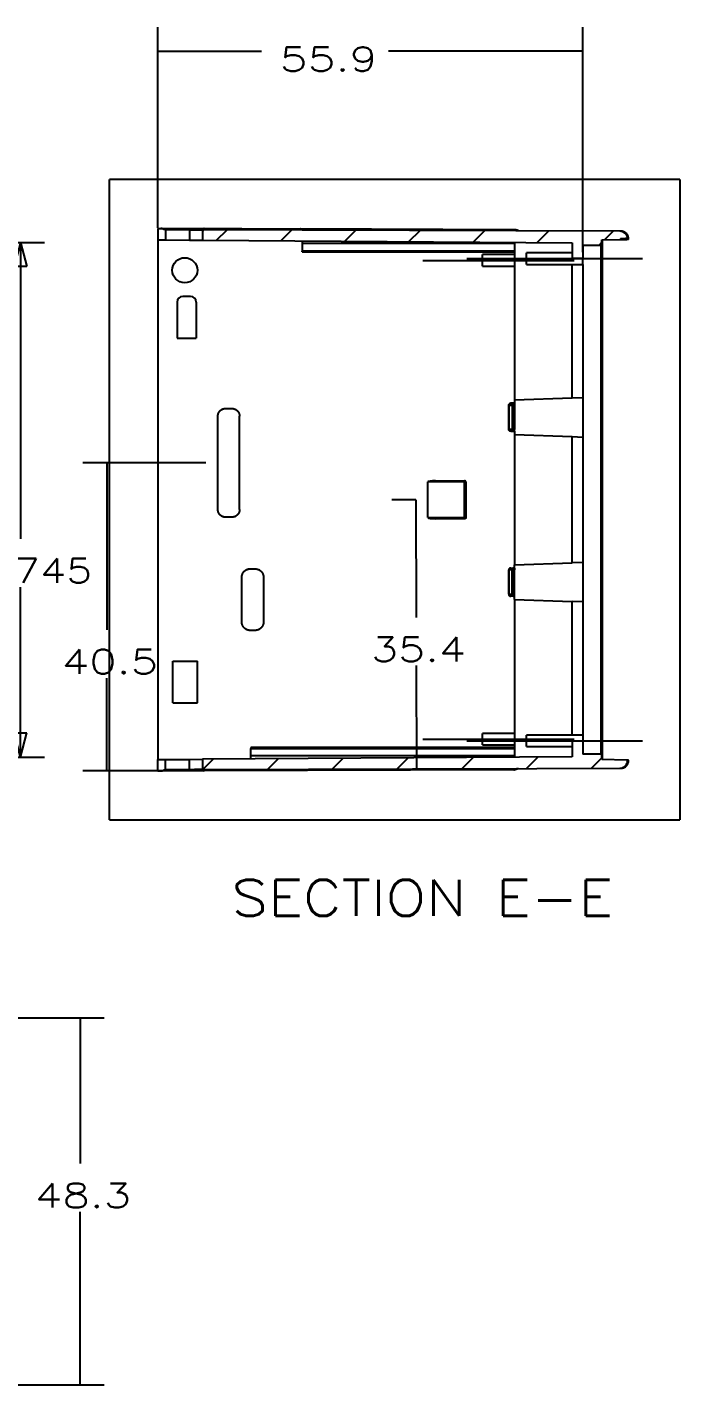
# Model space of a CAD drawing. Header units: inches. Extents: x 0 to 1189, y 0 to 841.
# Drawn here: x 461 to 546.8, y 256.1 to 434.8 of the extents above; entities that cross this region are included whole.
import ezdxf
from ezdxf.lldxf.tags import DXFTag

# ---------------------------------------------------------------- set-up
doc = ezdxf.new("R2010")
doc.units = ezdxf.units.IN
doc.header["$MEASUREMENT"] = 0
doc.layers.add('1', color=7, linetype='Continuous', true_color=0xffffff)
doc.styles.add('blockfont', font='simplex.shx', dxfattribs={"bigfont": 'bigfont'})
tags = doc.linetypes.add('CENTER', pattern=[2, 1.25, -0.25, 0.25, -0.25]).pattern_tags.tags
tags[10:11] = [DXFTag(74, 4), DXFTag(75, 0), DXFTag(340, '0'), DXFTag(46, 0.0), DXFTag(50, 0.0), DXFTag(44, 0.0), DXFTag(45, 0.0)]
tags[8:9] = [DXFTag(74, 4), DXFTag(75, 0), DXFTag(340, '0'), DXFTag(46, 0.0), DXFTag(50, 0.0), DXFTag(44, 0.0), DXFTag(45, 0.0)]
tags[6:7] = [DXFTag(74, 4), DXFTag(75, 0), DXFTag(340, '0'), DXFTag(46, 0.0), DXFTag(50, 0.0), DXFTag(44, 0.0), DXFTag(45, 0.0)]
tags[4:5] = [DXFTag(74, 4), DXFTag(75, 0), DXFTag(340, '0'), DXFTag(46, 0.0), DXFTag(50, 0.0), DXFTag(44, 0.0), DXFTag(45, 0.0)]
doc.dimstyles.get("Standard").update_dxf_attribs({"dimtxt": 0.18, "dimasz": 0.18, "dimexe": 0.18, "dimexo": 0.0625, "dimgap": 0.09, "dimtad": 0, "dimtih": 1, "dimtoh": 1, "dimdec": 4, "dimzin": 0, "dimdsep": 46, "dimtxsty": 'Standard', "dimcen": 0.09, "dimadec": 0, "dimazin": 0, "dimtfac": 1, "dimtdec": 4, "dimtofl": 0, "dimtmove": 0, "dimatfit": 3, "dimfxl": 0, "dimtolj": 1, "dimtzin": 0, "dimarcsym": 0})

# ---------------------------------------------------------------- blocks, each defined once
blk = doc.blocks.new('HATCH7')
at = {"color": 7}
for p, q in [((485.94, 406.76), (487.31, 408.13)), ((494.37, 406.7), (495.77, 408.1)), ((502.8, 406.64), (504.23, 408.07)), ((511.23, 406.58), (512.69, 408.04)), ((519.66, 406.52), (521.15, 408.01)), ((528.09, 406.46), (529.61, 407.98)), ((536.93, 406.82), (538.07, 407.95)), ((536.23, 406.11), (536.61, 406.49)), ((484.17, 337.14), (485.49, 338.46)), ((492.63, 337.11), (494.04, 338.52)), ((501.15, 337.14), (502.59, 338.58)), ((509.67, 337.17), (511.14, 338.64)), ((518.19, 337.2), (519.69, 338.7)), ((526.71, 337.23), (528.24, 338.76)), ((535.22, 337.26), (536.61, 338.64))]:
    blk.add_line(p, q, dxfattribs=at)
blk = doc.blocks.new('_D0')
at = {"layer": '1', "color": 7}
for p, q in [((434.38, 406.48), (463.33, 406.48)), ((460.16, 406.48), (459.31, 403.31)), ((460.16, 406.48), (460.16, 367.46)), ((460.16, 406.48), (461.01, 403.31)), ((461.01, 403.31), (459.31, 403.31)), ((460.16, 338.74), (460.16, 361.11)), ((460.16, 338.74), (459.31, 341.91)), ((459.31, 341.91), (461.01, 341.91)), ((460.16, 338.74), (461.01, 341.91)), ((429.11, 338.74), (463.33, 338.74))]:
    blk.add_line(p, q, dxfattribs=at)
at = {"layer": '1', "color": 7, "insert": (450.73, 361.68), "char_height": 3.175, "attachment_point": 7, "line_spacing_factor": 0.903614, "style": 'blockfont'}
blk.add_mtext('\\W01.260;\\fsimplex.shx;67.745', dxfattribs=at)
blk = doc.blocks.new('_D1')
at = {"layer": '1', "color": 7}
for p, q in [((484.52, 377.46), (468.36, 377.46)), ((471.53, 377.46), (471.53, 355.49)), ((471.53, 336.92), (471.53, 349.14)), ((478.9, 336.92), (468.36, 336.92))]:
    blk.add_line(p, q, dxfattribs=at)
for points in [[(471.53, 377.46), (472.38, 374.28), (470.68, 374.28), (471.53, 377.46)], [(471.53, 336.92), (470.68, 340.09), (472.38, 340.09), (471.53, 336.92)]]:
    blk.add_solid(points, dxfattribs=at)
at = {"layer": '1', "color": 7, "insert": (465.57, 349.7), "char_height": 3.175, "attachment_point": 7, "line_spacing_factor": 0.903614, "style": 'blockfont'}
blk.add_mtext('\\W01.332;\\fsimplex.shx;40.5', dxfattribs=at)
blk = doc.blocks.new('_U6')
at = {"color": 7}
for p, q in [((478.21, 408.4), (478.21, 434.8)), ((534.11, 405.17), (534.11, 434.8)), ((478.21, 431.62), (491.85, 431.62)), ((534.11, 431.62), (508.55, 431.62))]:
    blk.add_line(p, q, dxfattribs=at)
for points in [[(478.21, 431.62), (481.38, 432.48), (481.38, 430.77), (478.21, 431.62)], [(534.11, 431.62), (530.93, 430.77), (530.93, 432.48), (534.11, 431.62)]]:
    blk.add_solid(points, dxfattribs=at)
at = {"layer": '1', "color": 7, "insert": (494.23, 429.01), "char_height": 3.175, "attachment_point": 7, "line_spacing_factor": 0.903614, "style": 'blockfont'}
blk.add_mtext('\\W01.352;\\fsimplex.shx;55.9', dxfattribs=at)
blk = doc.blocks.new('_U7')
at = {"color": 7}
for p, q in [((512.12, 372.6), (508.97, 372.59)), ((512.14, 372.6), (512.2, 357.12)), ((512.27, 337.18), (512.22, 350.77))]:
    blk.add_line(p, q, dxfattribs=at)
for points in [[(512.14, 372.6), (513.01, 369.43), (511.31, 369.43), (512.14, 372.6)], [(512.27, 337.18), (511.41, 340.35), (513.11, 340.36), (512.27, 337.18)]]:
    blk.add_solid(points, dxfattribs=at)
at = {"layer": '1', "color": 7, "insert": (506.24, 351.33), "char_height": 3.175, "attachment_point": 7, "line_spacing_factor": 0.903614, "style": 'blockfont'}
blk.add_mtext('\\W01.312;\\fsimplex.shx;35.4', dxfattribs=at)
blk = doc.blocks.new('_U8')
at = {"color": 7}
for p, q in [((434.79, 304.42), (471.17, 304.42)), ((467.99, 304.42), (467.99, 285.25)), ((467.99, 256.12), (467.99, 278.9)), ((424.32, 256.12), (471.17, 256.12))]:
    blk.add_line(p, q, dxfattribs=at)
for points in [[(467.99, 304.42), (468.84, 301.25), (467.14, 301.25), (467.99, 304.42)], [(467.99, 256.12), (467.14, 259.3), (468.84, 259.3), (467.99, 256.12)]]:
    blk.add_solid(points, dxfattribs=at)
at = {"layer": '1', "color": 7, "insert": (462.03, 279.46), "char_height": 3.175, "attachment_point": 7, "line_spacing_factor": 0.903614, "style": 'blockfont'}
blk.add_mtext('\\W01.332;\\fsimplex.shx;48.3', dxfattribs=at)

msp = doc.modelspace()

# ---------------------------------------------------------------- linework, layer by layer
at = {"layer": '1', "color": 251}
for p, q in [((471.8593, 330.4866), (471.8593, 414.7328)), ((546.8478, 414.7328), (471.8593, 414.7328)), ((546.8478, 414.7328), (546.8478, 330.4866)), ((471.8593, 330.4866), (546.8478, 330.4866))]:
    msp.add_line(p, q, dxfattribs=at)
at = {"layer": '1', "color": 21}
for p, q in [((478.2093, 408.3097), (478.2093, 406.8097)), ((478.2093, 408.3097), (478.6093, 408.3083)), ((478.6093, 408.3083), (482.36, 408.2952)), ((482.3593, 408.0952), (479.2093, 408.1062)), ((479.2093, 408.1062), (479.2093, 406.8027)), ((482.3593, 408.0952), (482.36, 408.2952)), ((482.3593, 408.0952), (482.3593, 406.7807)), ((482.36, 408.2952), (484.31, 408.2884)), ((484.1093, 408.067), (484.1093, 408.0884)), ((484.1093, 407.9384), (484.1093, 406.7685)), ((489.2145, 408.2713), (484.31, 408.2884)), ((538.9712, 407.9476), (484.31, 408.1384)), ((484.3402, 408.1812), (489.2459, 408.1641)), ((490.9849, 408.2651), (495.3849, 408.2498)), ((525.0145, 408.1463), (496.9727, 408.2442)), ((497.2031, 408.1363), (525.3703, 408.038)), ((478.2093, 406.8097), (479.2093, 406.8027)), ((478.2093, 406.8097), (478.2093, 338.4097)), ((479.2093, 406.8027), (482.3593, 406.7807)), ((482.3593, 406.7807), (484.1093, 406.7685)), ((484.1093, 406.7685), (532.7093, 406.4292)), ((497.2093, 406.6771), (497.2093, 406.3207)), ((525.1093, 406.3207), (497.2093, 406.3207)), ((497.2093, 406.3207), (497.2093, 405.33)), ((525.1093, 406.4823), (525.1093, 385.7443)), ((532.7093, 406.4292), (532.7093, 404.3847)), ((534.1093, 406.1097), (534.1093, 404.3847)), ((534.1093, 406.1097), (536.6093, 406.1097)), ((536.4535, 406.1097), (536.4535, 339.1097)), ((536.6093, 406.8097), (539.8698, 406.8666)), ((536.6093, 406.1097), (536.6093, 406.8097)), ((536.6991, 338.4084), (536.6991, 406.811)), ((525.1093, 405.33), (497.2093, 405.33)), ((497.2093, 405.2097), (497.2093, 405.33)), ((497.2093, 405.2097), (525.1093, 405.2097)), ((520.9093, 403.3597), (520.9093, 404.8597)), ((525.1093, 404.8597), (520.9093, 404.8597)), ((526.7093, 403.5847), (526.7093, 405.0847)), ((532.7093, 405.0847), (526.7093, 405.0847)), ((532.7093, 404.3847), (534.1093, 404.3847)), ((534.1093, 403.5847), (534.1093, 404.3847)), ((520.9093, 403.3597), (525.1093, 403.3597)), ((526.7093, 403.5847), (534.1093, 403.5847)), ((532.7093, 386.0097), (532.7093, 403.5845)), ((534.1093, 403.5845), (534.1093, 386.0586)), ((480.7593, 398.6097), (480.7593, 393.8597)), ((482.5093, 399.3597), (481.5093, 399.3597)), ((483.2593, 398.6097), (483.2593, 393.8597)), ((480.7593, 393.8597), (483.2593, 393.8597)), ((525.1093, 385.7443), (532.7093, 386.0097)), ((532.7093, 386.0097), (534.1093, 386.0586)), ((534.1093, 386.0586), (534.1093, 380.8608)), ((487.1093, 384.6097), (487.9593, 384.6097)), ((524.3593, 385.0597), (524.3857, 385.0597)), ((524.3593, 385.0597), (524.3593, 381.8597)), ((524.3857, 385.0597), (524.7902, 385.0597)), ((524.3857, 381.8597), (524.3857, 385.0597)), ((525.0138, 385.3097), (524.6093, 385.3097)), ((524.7902, 385.0597), (525.0138, 385.0597)), ((524.7902, 385.0597), (524.7902, 381.8597)), ((525.1093, 385.3097), (525.0138, 385.3097)), ((525.0138, 385.3097), (525.0138, 385.0597)), ((525.0138, 385.0597), (525.1093, 385.0597)), ((525.0138, 381.8597), (525.0138, 385.0597)), ((525.1093, 385.7443), (525.1093, 385.3097)), ((525.1093, 385.3097), (525.1093, 385.0597)), ((525.1093, 385.0597), (525.1093, 381.8597)), ((486.1093, 371.3097), (486.1093, 383.6097)), ((488.9593, 371.3097), (488.9593, 383.6097)), ((524.3857, 381.8597), (524.3593, 381.8597)), ((524.7902, 381.8597), (524.3857, 381.8597)), ((524.6093, 381.6097), (525.0138, 381.6097)), ((524.7902, 381.8597), (525.0138, 381.8597)), ((525.0138, 381.6097), (525.0138, 381.8597)), ((525.1093, 381.8597), (525.0138, 381.8597)), ((525.0138, 381.6097), (525.1093, 381.6097)), ((525.1093, 381.6097), (525.1093, 381.8597)), ((525.1093, 381.6097), (525.1093, 381.1751)), ((525.1093, 381.1751), (532.7093, 380.9097)), ((525.1093, 381.1751), (525.1093, 364.0443)), ((532.7093, 364.3097), (532.7093, 380.9097)), ((532.7093, 380.9097), (534.1093, 380.8608)), ((534.1093, 380.8608), (534.1093, 364.3586)), ((513.7093, 374.9597), (513.7093, 374.9626)), ((518.5358, 374.9597), (513.7093, 374.9597)), ((513.7093, 370.2597), (513.7093, 374.9597)), ((514.7216, 375.1097), (518.5593, 375.1097)), ((518.7093, 374.9597), (518.5358, 374.9597)), ((518.5358, 370.2597), (518.5358, 374.9597)), ((518.7093, 374.9597), (518.7093, 370.2597)), ((487.9593, 370.3097), (487.1093, 370.3097)), ((513.7093, 370.2568), (513.7093, 370.2597)), ((513.7093, 370.2597), (518.5358, 370.2597)), ((518.5593, 370.1097), (514.7216, 370.1097)), ((518.7093, 370.2597), (518.5358, 370.2597)), ((490.3593, 363.5097), (491.0093, 363.5097)), ((524.3857, 363.3597), (524.3593, 363.3597)), ((524.3593, 360.1597), (524.3593, 363.3597)), ((524.7902, 363.3597), (524.3857, 363.3597)), ((524.3857, 363.3597), (524.3857, 360.1597)), ((524.6093, 363.6097), (525.0138, 363.6097)), ((524.7902, 360.1597), (524.7902, 363.3597)), ((524.7902, 363.3597), (525.0138, 363.3597)), ((525.0138, 363.6097), (525.0138, 363.3597)), ((525.0138, 363.6097), (525.1093, 363.6097)), ((525.1093, 363.3597), (525.0138, 363.3597)), ((525.0138, 363.3597), (525.0138, 360.1597)), ((525.1093, 364.0443), (532.7093, 364.3097)), ((525.1093, 363.6097), (525.1093, 364.0443)), ((525.1093, 363.6097), (525.1093, 363.3597)), ((525.1093, 360.1597), (525.1093, 363.3597)), ((534.1093, 364.3586), (532.7093, 364.3097)), ((534.1093, 364.3586), (534.1093, 359.1608)), ((489.2593, 356.5097), (489.2593, 362.4097)), ((492.1093, 362.4097), (492.1093, 356.5097)), ((524.3593, 360.1597), (524.3857, 360.1597)), ((524.3857, 360.1597), (524.7902, 360.1597)), ((525.0138, 359.9097), (524.6093, 359.9097)), ((524.7902, 360.1597), (525.0138, 360.1597)), ((525.0138, 360.1597), (525.1093, 360.1597)), ((525.0138, 359.9097), (525.0138, 360.1597)), ((525.1093, 359.9097), (525.0138, 359.9097)), ((525.1093, 359.9097), (525.1093, 360.1597)), ((525.1093, 359.4751), (525.1093, 359.9097)), ((525.1093, 359.4751), (532.7093, 359.2097)), ((525.1093, 359.4751), (525.1093, 338.7372)), ((534.1093, 359.1608), (532.7093, 359.2097)), ((532.7093, 341.635), (532.7093, 359.2097)), ((534.1093, 359.1608), (534.1093, 341.635)), ((491.0093, 355.4097), (490.3593, 355.4097)), ((480.2093, 351.3597), (483.4093, 351.3597)), ((480.2093, 345.8597), (480.2093, 351.3597)), ((483.4093, 345.8597), (483.4093, 351.3597)), ((480.2093, 345.8597), (483.4093, 345.8597)), ((520.9093, 340.3597), (520.9093, 341.8597)), ((525.1093, 341.8597), (520.9093, 341.8597)), ((526.7093, 340.1347), (526.7093, 341.6347)), ((534.1093, 341.6347), (526.7093, 341.6347)), ((534.1093, 341.6347), (534.1093, 340.8347)), ((525.1093, 340.0097), (490.4593, 340.0097)), ((490.4593, 340.0097), (490.4593, 339.8894)), ((490.4593, 339.8894), (525.1093, 339.8894)), ((490.4593, 338.8987), (490.4593, 339.8894)), ((520.9093, 340.3597), (525.1093, 340.3597)), ((526.7093, 340.1347), (532.7093, 340.1347)), ((534.1093, 340.8347), (532.7093, 340.8347)), ((532.7093, 340.8347), (532.7093, 338.7902)), ((534.1093, 340.8347), (534.1093, 339.1097)), ((478.2093, 338.4097), (479.2093, 338.4167)), ((478.2093, 336.9097), (478.2093, 338.4097)), ((479.2093, 338.4167), (482.3593, 338.4387)), ((479.2093, 337.1132), (479.2093, 338.4167)), ((482.3593, 338.4387), (484.1093, 338.4509)), ((482.3593, 337.1242), (482.3593, 338.4387)), ((532.7093, 338.7902), (484.1093, 338.4509)), ((484.1093, 338.4509), (484.1093, 337.281)), ((525.1093, 338.8987), (490.4593, 338.8987)), ((490.4593, 338.4953), (490.4593, 338.8987)), ((536.6093, 339.1097), (534.1093, 339.1097)), ((536.6093, 338.4097), (536.6093, 339.1097)), ((539.8702, 338.3528), (536.6093, 338.4097)), ((478.2093, 336.9097), (478.6093, 336.9111)), ((482.36, 336.9242), (478.6093, 336.9111)), ((479.2093, 337.1132), (482.3593, 337.1242)), ((482.3593, 337.1242), (482.36, 336.9242)), ((484.31, 336.931), (482.36, 336.9242)), ((484.1093, 337.131), (484.1093, 337.1524)), ((484.31, 337.081), (538.9712, 337.2718)), ((525.0145, 337.0731), (484.31, 336.931)), ((525.3703, 337.1815), (484.3402, 337.0383)), ((538.9712, 337.2718), (539.1118, 337.2723))]:
    msp.add_line(p, q, dxfattribs=at)
at = {"layer": '1', "color": 172}
for p, q in [((539.8698, 406.8666), (539.8697, 406.8666)), ((539.9676, 406.9687), (539.9688, 406.9688)), ((539.8703, 338.3528), (539.8702, 338.3528)), ((539.9688, 338.2507), (539.9747, 338.2506))]:
    msp.add_line(p, q, dxfattribs=at)
at = {"layer": '1', "color": 7, "linetype": 'CENTER', "ltscale": 6.633333}
for p, q in [((513.0593, 404.1097), (532.9593, 404.1097)), ((513.0593, 341.1097), (532.9593, 341.1097))]:
    msp.add_line(p, q, dxfattribs=at)
at = {"layer": '1', "color": 7, "linetype": 'CENTER', "ltscale": 7.7}
for p, q in [((518.8593, 404.3347), (541.9593, 404.3347)), ((518.8593, 340.8847), (541.9593, 340.8847))]:
    msp.add_line(p, q, dxfattribs=at)
at = {"layer": '1', "color": 21}
msp.add_circle((481.7593, 402.8097), 1.65, dxfattribs=at)
at = {"layer": '1', "color": 21, "extrusion": (0, 0, -1)}
for centre, radius, start, end in [((-484.3093, 408.0884), 0.2, 0, 90.2), ((-489.2138, 408.0713), 0.2, 90.2, 165.721567), ((-524.6093, 385.0597), 0.25, 0, 90), ((-524.6093, 381.8597), 0.25, -90, 0), ((-518.5593, 370.2597), 0.15, 180, 270), ((-484.3093, 337.131), 0.2, 269.8, 360)]:
    msp.add_arc(centre, radius, start, end, dxfattribs=at)
at = {"layer": '1', "color": 21}
for centre, radius, start, end in [((484.3093, 407.9384), 0.2, 89.8, 180), ((481.5093, 398.6097), 0.75, 90, 180), ((482.5093, 398.6097), 0.75, 0, 90), ((518.5593, 374.9597), 0.15, 0, 90), ((524.6093, 363.3597), 0.25, 90, 180), ((524.6093, 360.1597), 0.25, 180, 270), ((484.3093, 337.281), 0.2, 180, 270.2)]:
    msp.add_arc(centre, radius, start, end, dxfattribs=at)
for centre, major_axis, ratio, start_param, end_param in [((484.3093, 408.067), (-0.2, 0), 0.57785558, 4.55698362, 6.09921173), ((489.2149, 408.0499), (-0.1997, -0.0105), 0.57181977, 3.7161805, 4.52688018), ((490.9842, 408.0668), (0.0007, 0.2), 0.00018294, 4.95927455, 6.15499705), ((495.3842, 408.0514), (0.0007, 0.2), 0.00018294, 4.95927455, 6.15499705), ((496.972, 408.0442), (0.0007, 0.2), 0.89750887, 0, 1.31541531), ((496.9892, 408.0227), (0.1941, 0.0481), 0.53965867, 1.27903009, 2.03836015), ((525.3857, 408.095), (-0.0003, -0.1), 0.18617745, 5.32063456, 6.28318531), ((525.39, 408.095), (0.0008, 0.1), 0.18347303, 2.17975471, 3.14223364), ((525.4144, 407.9341), (-0.045, -0.1431), 0.05222231, 2.30520426, 3.14159265), ((525.4739, 408.091), (0.0087, 0.0996), 0.23876767, 2.27319956, 2.90132362), ((524.6093, 385.0597), (0, 0.25), 0.89442719, 0, 1.57079633), ((525.0138, 385.0597), (0, 0.25), 0.89442719, 0, 1.57079633), ((524.6093, 381.8597), (0, 0.25), 0.89442719, 1.57079633, 3.14159265), ((525.0138, 381.8597), (0, 0.25), 0.89442719, 1.57079633, 3.14159265), ((514.7216, 374.9597), (1.0125, 0), 0.14815091, 1.57079633, 3.12219968), ((518.5593, 374.9597), (0, -0.15), 0.15676988, 3.14159265, 4.71238898), ((514.7216, 370.2597), (1.0125, 0), 0.14815091, 3.16098562, 4.71238898), ((518.5593, 370.2597), (0, -0.15), 0.15676988, 4.71238898, 6.28318531), ((524.6093, 363.3597), (0, -0.25), 0.89442719, 3.14159265, 4.71238898), ((525.0138, 363.3597), (0, -0.25), 0.89442719, 3.14159265, 4.71238898), ((524.6093, 360.1597), (0, -0.25), 0.89442719, 4.71238898, 6.28318531), ((525.0138, 360.1597), (0, -0.25), 0.89442719, 4.71238898, 6.28318531), ((484.3093, 337.1524), (0.2, 0), 0.57785558, 3.14159265, 4.86779434), ((525.3857, 337.1244), (0.0003, -0.1), 0.18617745, 3.14159265, 4.1041434), ((525.39, 337.1244), (0.0008, -0.1), 0.18347303, 3.14095167, 4.1034306), ((525.4739, 337.1284), (0.0087, -0.0996), 0.23876767, 3.38186168, 4.00998575), ((525.4144, 337.2853), (-0.045, 0.1431), 0.05222231, 3.14159265, 3.97798105)]:
    msp.add_ellipse(centre, major_axis=major_axis, ratio=ratio, start_param=start_param, end_param=end_param, dxfattribs=at)
for points, degree, knots in [([(479.2127, 408.1047), (479.2085, 408.1066), (479.2043, 408.1085), (479.2001, 408.1104), (479.0835, 408.1629), (478.9614, 408.2184), (478.8447, 408.2585), (478.7901, 408.2772), (478.7359, 408.2929), (478.684, 408.3015), (478.6585, 408.3057), (478.6335, 408.3082), (478.6093, 408.3083)], 3, [0, 0, 0, 0, 0.00938928, 0.00938928, 0.00938928, 0.59550561, 0.59550561, 0.59550561, 0.86662099, 0.86662099, 0.86662099, 1, 1, 1, 1]), ([(484.0869, 408.0891), (484.0652, 408.0895), (484.028, 408.0898), (483.8884, 408.0907), (483.7587, 408.0913), (483.4347, 408.0924), (483.2406, 408.093), (482.8174, 408.0941), (482.5884, 408.0947), (482.3593, 408.0952)], 3, [0, 0, 0, 0, 0.16497077, 0.16497077, 0.44331385, 0.44331385, 0.72165692, 0.72165692, 1, 1, 1, 1]), ([(484.31, 408.2884), (484.317, 408.2814), (484.3292, 408.2691), (484.3369, 408.2075), (484.3402, 408.1812)], 3, [0, 0, 0, 0, 0.5731568, 1, 1, 1, 1]), ([(489.2122, 408.2713), (489.2168, 408.2713), (489.2494, 408.2712), (489.2838, 408.2711), (489.3502, 408.2708), (489.4166, 408.2706), (489.513, 408.2703), (489.6097, 408.2699), (489.7318, 408.2695), (489.8543, 408.2691), (490.0005, 408.2686), (490.1437, 408.2681), (490.3061, 408.2675), (490.4678, 408.2669), (490.6384, 408.2663), (490.8101, 408.2657), (490.9849, 408.2651)], 2, [0, 0, 0, 0.125, 0.125, 0.25, 0.25, 0.375, 0.375, 0.5, 0.5, 0.625, 0.625, 0.75, 0.75, 0.875, 0.875, 1, 1, 1]), ([(489.2459, 408.1641), (489.2419, 408.1922), (489.2334, 408.2535), (489.2211, 408.2651), (489.2145, 408.2713)], 3, [0, 0, 0, 0, 0.45899099, 1, 1, 1, 1]), ([(495.3849, 408.2498), (495.5068, 408.2493), (495.6298, 408.2489), (495.7511, 408.2485), (495.8707, 408.2481), (496.1076, 408.2472), (496.3194, 408.2465), (496.5316, 408.2458), (496.6968, 408.2452), (496.8624, 408.2446), (496.9727, 408.2442)], 2, [0, 0, 0, 0.125, 0.125, 0.25, 0.25, 0.5, 0.5, 0.75, 0.75, 1, 1, 1]), ([(496.9727, 408.2442), (496.9831, 408.2381), (497.0025, 408.2266), (497.0145, 408.1653), (497.0201, 408.1369)], 3, [0, 0, 0, 0, 0.53699688, 1, 1, 1, 1]), ([(525.0145, 408.1463), (525.0269, 408.1461), (525.0516, 408.1456), (525.0886, 408.142), (525.1255, 408.1364), (525.1623, 408.1286), (525.1952, 408.1199), (525.2374, 408.1062), (525.2832, 408.0878), (525.3334, 408.0628), (525.3616, 408.0458), (525.3746, 408.038)], 3, [0, 0, 0, 0, 0.09997701, 0.20014021, 0.30044315, 0.40084443, 0.50132192, 0.57009646, 0.75105113, 0.88593879, 1, 1, 1, 1]), ([(525.4594, 408.0772), (525.445, 408.0816), (525.4161, 408.0904), (525.3723, 408.102), (525.3282, 408.1123), (525.2839, 408.1212), (525.2171, 408.1326), (525.1273, 408.1435), (525.0522, 408.1454), (525.0145, 408.1463)], 3, [0, 0, 0, 0, 0.10024432, 0.20029845, 0.30023936, 0.4001337, 0.50003603, 0.74981272, 1, 1, 1, 1]), ([(525.6678, 407.994), (525.6605, 407.9976), (525.6232, 408.0154), (525.5678, 408.0392), (525.5051, 408.0624), (525.4733, 408.0727), (525.4594, 408.0772)], 3, [0, 0, 0, 0, 0.1075329, 0.55347665, 0.80430646, 1, 1, 1, 1]), ([(539.9688, 406.9688), (539.9666, 407.0735), (539.9474, 407.1792), (539.9127, 407.2781), (539.8757, 407.3836), (539.82, 407.4841), (539.7502, 407.5714), (539.6804, 407.6587), (539.5945, 407.7352), (539.4997, 407.7946), (539.4047, 407.8541), (539.2982, 407.898), (539.1889, 407.9228), (539.1177, 407.9389), (539.0442, 407.9473), (538.9712, 407.9476)], 3, [0, 0, 0, 0, 0.20431846, 0.20431846, 0.20431846, 0.42218904, 0.42218904, 0.42218904, 0.640257, 0.640257, 0.640257, 0.85875369, 0.85875369, 0.85875369, 1, 1, 1, 1]), ([(540.1093, 406.9471), (540.1114, 407.0014), (540.1026, 407.0895), (540.0757, 407.2072), (540.0551, 407.2724), (540.0371, 407.3207), (540.0167, 407.3681), (539.9832, 407.4358), (539.9049, 407.563), (539.7679, 407.7087), (539.5555, 407.8458), (539.3074, 407.9221), (539.1279, 407.9404), (539.047, 407.9395)], 3, [0, 0, 0, 0, 0.0474675, 0.0683219, 0.07824768, 0.08841566, 0.09955262, 0.11246156, 0.1464168, 0.25657469, 0.48127324, 0.76752363, 1, 1, 1, 1]), ([(539.2163, 407.9414), (539.2117, 407.9418), (539.1772, 407.9452), (539.1424, 407.9462), (539.1118, 407.9471)], 3, [0, 0, 0, 0, 0.12206341, 1, 1, 1, 1]), ([(539.1118, 407.9471), (539.1285, 407.9468), (539.1616, 407.9462), (539.2105, 407.9423), (539.258, 407.9362), (539.3039, 407.9282), (539.348, 407.9183), (539.3902, 407.9069), (539.4302, 407.8942), (539.468, 407.8805), (539.5036, 407.866), (539.5369, 407.851), (539.5678, 407.8356), (539.5965, 407.8202), (539.6304, 407.8006), (539.6538, 407.7857), (539.6682, 407.776)], 3, [0, 0, 0, 0, 0.08301083, 0.16435156, 0.24381309, 0.32120213, 0.3963436, 0.46908279, 0.53928712, 0.60684769, 0.67168074, 0.73372887, 0.79296242, 0.84938094, 0.90301499, 1, 1, 1, 1]), ([(539.7971, 407.673), (539.7937, 407.6761), (539.7863, 407.6831), (539.7648, 407.7026), (539.7135, 407.745), (539.6296, 407.8039), (539.5313, 407.8555), (539.4415, 407.891), (539.3687, 407.9138), (539.2886, 407.9319), (539.2021, 407.9444), (539.1424, 407.9462), (539.1118, 407.9471)], 3, [0, 0, 0, 0, 0.00692944, 0.08701998, 0.17281258, 0.32639853, 0.50376884, 0.58968264, 0.68288464, 0.78285495, 0.88886393, 1, 1, 1, 1]), ([(540.0112, 406.8691), (540.0066, 406.869), (539.7469, 406.8645), (539.4843, 406.8599), (538.9607, 406.8508)], 2, [0, 0, 0, 0.49976297, 0.49976297, 1, 1, 1]), ([(538.9607, 406.8508), (539.4842, 406.8599), (539.7469, 406.8645), (539.818, 406.8657), (539.8698, 406.8666)], 2, [0, 0, 0, 0.78667384, 0.78667384, 1, 1, 1]), ([(539.0559, 406.9508), (539.0777, 406.9508), (539.121, 406.9508), (539.1736, 406.9532), (539.2345, 406.9542), (539.313, 406.9558), (539.4141, 406.9578), (539.551, 406.9605), (539.7019, 406.9635), (539.8502, 406.9664), (539.9658, 406.9687), (540.0484, 406.9703), (540.098, 406.9713), (540.109, 406.9715)], 3, [0, 0, 0, 0, 0.03147408, 0.06250835, 0.07903814, 0.12500853, 0.18745313, 0.2499875, 0.37488605, 0.49987639, 0.62503509, 0.7500272, 1, 1, 1, 1]), ([(539.9688, 406.9688), (539.9593, 406.9686), (539.9314, 406.968), (539.8792, 406.967), (539.8087, 406.9656), (539.729, 406.9641), (539.64, 406.9623), (539.5418, 406.9604), (539.4344, 406.9582), (539.3177, 406.9559), (539.1926, 406.9535), (539.1014, 406.9517), (539.0559, 406.9508)], 3, [0, 0, 0, 0, 0.05825731, 0.16310439, 0.26789909, 0.37264152, 0.47733172, 0.58196974, 0.68655558, 0.79108925, 0.89557073, 1, 1, 1, 1]), ([(539.8697, 406.8666), (539.8804, 406.8669), (539.8911, 406.869), (539.9011, 406.8727), (539.9112, 406.8765), (539.9208, 406.8821), (539.9292, 406.8889), (539.9379, 406.896), (539.9455, 406.9046), (539.9514, 406.9141), (539.9576, 406.9239), (539.9622, 406.9349), (539.9648, 406.9462), (539.9666, 406.9536), (539.9675, 406.9612), (539.9676, 406.9687)], 3, [0, 0, 0, 0, 0.20562162, 0.20562162, 0.20562162, 0.41459409, 0.41459409, 0.41459409, 0.63075594, 0.63075594, 0.63075594, 0.85517857, 0.85517857, 0.85517857, 1, 1, 1, 1]), ([(540.0079, 406.869), (540.0204, 406.8693), (540.0444, 406.8744), (540.0789, 406.8978), (540.1012, 406.9337), (540.1062, 406.9585), (540.1064, 406.9715)], 3, [0, 0, 0, 0, 0.24240759, 0.496369, 0.75261291, 1, 1, 1, 1]), ([(486.1093, 383.6097), (486.1094, 383.7076), (486.129, 383.8046), (486.1484, 383.9003), (486.1863, 383.992), (486.2239, 384.0828), (486.2783, 384.1651), (486.3329, 384.2474), (486.4022, 384.3168), (486.4708, 384.3855), (486.554, 384.4407), (486.6353, 384.4947), (486.727, 384.5327), (486.8177, 384.5703), (486.9144, 384.59), (487.0109, 384.6096), (487.1093, 384.6097)], 2, [0, 0, 0, 0.125, 0.125, 0.25, 0.25, 0.375, 0.375, 0.5, 0.5, 0.625, 0.625, 0.75, 0.75, 0.875, 0.875, 1, 1, 1]), ([(487.9593, 384.6097), (488.0571, 384.6096), (488.1542, 384.59), (488.2499, 384.5706), (488.3416, 384.5327), (488.4324, 384.4951), (488.5146, 384.4407), (488.597, 384.3862), (488.6664, 384.3168), (488.7351, 384.2482), (488.7903, 384.1651), (488.8442, 384.0837), (488.8823, 383.992), (488.9199, 383.9013), (488.9396, 383.8046), (488.9592, 383.7081), (488.9593, 383.6097)], 2, [0, 0, 0, 0.125, 0.125, 0.25, 0.25, 0.375, 0.375, 0.5, 0.5, 0.625, 0.625, 0.75, 0.75, 0.875, 0.875, 1, 1, 1]), ([(487.1093, 370.3097), (487.0115, 370.3098), (486.9144, 370.3295), (486.8187, 370.3488), (486.727, 370.3867), (486.6362, 370.4243), (486.554, 370.4788), (486.4716, 370.5333), (486.4022, 370.6026), (486.3335, 370.6712), (486.2783, 370.7544), (486.2244, 370.8357), (486.1863, 370.9274), (486.1487, 371.0182), (486.129, 371.1148), (486.1094, 371.2114), (486.1093, 371.3097)], 2, [0, 0, 0, 0.125, 0.125, 0.25, 0.25, 0.375, 0.375, 0.5, 0.5, 0.625, 0.625, 0.75, 0.75, 0.875, 0.875, 1, 1, 1]), ([(488.9593, 371.3097), (488.9592, 371.2119), (488.9396, 371.1148), (488.9202, 371.0192), (488.8823, 370.9274), (488.8447, 370.8366), (488.7903, 370.7544), (488.7357, 370.672), (488.6664, 370.6026), (488.5978, 370.5339), (488.5146, 370.4788), (488.4333, 370.4248), (488.3416, 370.3867), (488.2508, 370.3491), (488.1542, 370.3295), (488.0576, 370.3098), (487.9593, 370.3097)], 2, [0, 0, 0, 0.125, 0.125, 0.25, 0.25, 0.375, 0.375, 0.5, 0.5, 0.625, 0.625, 0.75, 0.75, 0.875, 0.875, 1, 1, 1]), ([(489.2593, 362.4097), (489.2594, 362.5173), (489.281, 362.6241), (489.3023, 362.7294), (489.344, 362.8303), (489.3854, 362.9302), (489.4452, 363.0206), (489.5053, 363.1112), (489.5815, 363.1875), (489.657, 363.2631), (489.7484, 363.3238), (489.8379, 363.3832), (489.9388, 363.425), (490.0386, 363.4664), (490.1449, 363.488), (490.2512, 363.5096), (490.3593, 363.5097)], 2, [0, 0, 0, 0.125, 0.125, 0.25, 0.25, 0.375, 0.375, 0.5, 0.5, 0.625, 0.625, 0.75, 0.75, 0.875, 0.875, 1, 1, 1]), ([(491.0093, 363.5097), (491.1169, 363.5096), (491.2237, 363.488), (491.329, 363.4667), (491.4298, 363.425), (491.5298, 363.3837), (491.6202, 363.3238), (491.7108, 363.2638), (491.7871, 363.1875), (491.8627, 363.112), (491.9234, 363.0206), (491.9827, 362.9311), (492.0246, 362.8303), (492.066, 362.7304), (492.0876, 362.6241), (492.1092, 362.5178), (492.1093, 362.4097)], 2, [0, 0, 0, 0.125, 0.125, 0.25, 0.25, 0.375, 0.375, 0.5, 0.5, 0.625, 0.625, 0.75, 0.75, 0.875, 0.875, 1, 1, 1]), ([(490.3593, 355.4097), (490.2517, 355.4098), (490.1449, 355.4314), (490.0396, 355.4527), (489.9388, 355.4945), (489.8388, 355.5358), (489.7484, 355.5957), (489.6578, 355.6557), (489.5815, 355.7319), (489.5059, 355.8074), (489.4452, 355.8988), (489.3858, 355.9883), (489.344, 356.0892), (489.3026, 356.1891), (489.281, 356.2953), (489.2594, 356.4016), (489.2593, 356.5097)], 2, [0, 0, 0, 0.125, 0.125, 0.25, 0.25, 0.375, 0.375, 0.5, 0.5, 0.625, 0.625, 0.75, 0.75, 0.875, 0.875, 1, 1, 1]), ([(492.1093, 356.5097), (492.1092, 356.4021), (492.0876, 356.2953), (492.0663, 356.1901), (492.0246, 356.0892), (491.9832, 355.9893), (491.9234, 355.8988), (491.8633, 355.8082), (491.7871, 355.7319), (491.7116, 355.6563), (491.6202, 355.5957), (491.5307, 355.5363), (491.4298, 355.4945), (491.3299, 355.453), (491.2237, 355.4314), (491.1174, 355.4098), (491.0093, 355.4097)], 2, [0, 0, 0, 0.125, 0.125, 0.25, 0.25, 0.375, 0.375, 0.5, 0.5, 0.625, 0.625, 0.75, 0.75, 0.875, 0.875, 1, 1, 1]), ([(538.9712, 337.2718), (539.0833, 337.2723), (539.1968, 337.2921), (539.3025, 337.3295), (539.4083, 337.3671), (539.5092, 337.4234), (539.5967, 337.4939), (539.684, 337.5644), (539.7604, 337.6509), (539.8195, 337.7463), (539.8784, 337.8415), (539.9218, 337.9483), (539.9458, 338.0577), (539.9597, 338.1209), (539.9674, 338.1859), (539.9688, 338.2507)], 3, [0, 0, 0, 0, 0.21855218, 0.21855218, 0.21855218, 0.43757333, 0.43757333, 0.43757333, 0.65638277, 0.65638277, 0.65638277, 0.87475515, 0.87475515, 0.87475515, 1, 1, 1, 1]), ([(539.793, 337.5448), (539.7965, 337.5483), (539.8195, 337.5714), (539.8522, 337.6055), (539.901, 337.6675), (539.9326, 337.7121), (539.9626, 337.7593), (540.0004, 337.8261), (540.0594, 337.9547), (540.0927, 338.0841), (540.1084, 338.1864), (540.1099, 338.2301)], 3, [0, 0, 0, 0, 0.02649078, 0.17469473, 0.22677532, 0.2692695, 0.30783742, 0.34824995, 0.44748703, 0.73289742, 1, 1, 1, 1]), ([(539.8703, 338.3528), (540.0027, 338.3505), (540.0073, 338.3504), (540.0142, 338.3503), (540.0027, 338.3505)], 2, [0, 0, 0, 0.99830423, 0.99830423, 1, 1, 1]), ([(539.9747, 338.2506), (539.9746, 338.2623), (539.9724, 338.2742), (539.9684, 338.2852), (539.9644, 338.2962), (539.9584, 338.3067), (539.951, 338.3157), (539.9436, 338.3248), (539.9344, 338.3328), (539.9243, 338.3388), (539.9145, 338.3447), (539.9034, 338.3489), (539.8921, 338.3511), (539.8849, 338.3524), (539.8776, 338.3527), (539.8703, 338.3528)], 3, [0, 0, 0, 0, 0.21729074, 0.21729074, 0.21729074, 0.43449498, 0.43449498, 0.43449498, 0.65263634, 0.65263634, 0.65263634, 0.86558931, 0.86558931, 0.86558931, 1, 1, 1, 1]), ([(540.109, 338.2479), (540.0916, 338.2483), (540.0679, 338.2487), (540.0348, 338.2494), (540.0002, 338.25), (539.9764, 338.2505), (539.9688, 338.2507)], 3, [0, 0, 0, 0, 0.54457376, 0.73097498, 0.91728226, 1, 1, 1, 1]), ([(540.1159, 338.2478), (540.1156, 338.2617), (540.11, 338.2881), (540.0852, 338.3252), (540.0478, 338.3474), (540.0225, 338.351), (540.0095, 338.3504)], 3, [0, 0, 0, 0, 0.24811732, 0.5077391, 0.76229686, 1, 1, 1, 1]), ([(478.6093, 336.9111), (478.6593, 336.9113), (478.7131, 336.9218), (478.7675, 336.9368), (478.8565, 336.9615), (478.9499, 336.9991), (479.0427, 337.0392), (479.0961, 337.0622), (479.1499, 337.0864), (479.2001, 337.1091), (479.2043, 337.111), (479.2085, 337.1129), (479.2127, 337.1148)], 3, [0, 0, 0, 0, 0.27649838, 0.27649838, 0.27649838, 0.73112858, 0.73112858, 0.73112858, 0.99066894, 0.99066894, 0.99066894, 1, 1, 1, 1]), ([(482.3593, 337.1242), (482.8174, 337.1253), (483.2728, 337.1265), (483.8547, 337.1285), (484.0268, 337.1294), (484.0862, 337.1303)], 3, [0, 0, 0, 0, 0.55674424, 0.55674424, 1, 1, 1, 1]), ([(484.3402, 337.0383), (484.3369, 337.012), (484.3292, 336.9503), (484.317, 336.9381), (484.31, 336.931)], 3, [0, 0, 0, 0, 0.4268432, 1, 1, 1, 1]), ([(525.0145, 337.0731), (525.0282, 337.0734), (525.0549, 337.074), (525.0939, 337.0781), (525.1309, 337.0841), (525.166, 337.0919), (525.199, 337.1011), (525.23, 337.1114), (525.259, 337.1225), (525.2859, 337.1341), (525.3109, 337.146), (525.3339, 337.1579), (525.3549, 337.1696), (525.3682, 337.1777), (525.3745, 337.1815)], 3, [0, 0, 0, 0, 0.11065143, 0.21633229, 0.31704325, 0.41278507, 0.50355871, 0.58936528, 0.67020616, 0.74608304, 0.81699795, 0.88295346, 0.94395278, 1, 1, 1, 1]), ([(525.4594, 337.1422), (525.4433, 337.1373), (525.4099, 337.1272), (525.357, 337.1136), (525.2998, 337.1011), (525.2294, 337.0887), (525.134, 337.0765), (525.0588, 337.0744), (525.0145, 337.0731)], 3, [0, 0, 0, 0, 0.11153729, 0.23200357, 0.36147884, 0.50002742, 0.70571766, 1, 1, 1, 1]), ([(525.6425, 337.2133), (525.6222, 337.2038), (525.5812, 337.1859), (525.5201, 337.1621), (525.4792, 337.1487), (525.4594, 337.1422)], 3, [0, 0, 0, 0, 0.34254779, 0.68231966, 1, 1, 1, 1]), ([(539.0533, 337.2775), (539.1138, 337.2774), (539.2554, 337.2877), (539.4196, 337.3181), (539.578, 337.3908), (539.6511, 337.423), (539.7036, 337.4686), (539.707, 337.4716)], 3, [0, 0, 0, 0, 0.2693086, 0.6390673, 0.84182649, 0.99531121, 1, 1, 1, 1]), ([(539.1118, 337.2723), (539.1285, 337.2726), (539.1616, 337.2732), (539.2105, 337.2772), (539.258, 337.2832), (539.3039, 337.2913), (539.348, 337.3011), (539.3902, 337.3125), (539.4302, 337.3252), (539.468, 337.3389), (539.5036, 337.3534), (539.5369, 337.3685), (539.5678, 337.3838), (539.5965, 337.3992), (539.6437, 337.4266), (539.7033, 337.4666), (539.7668, 337.5179), (539.8101, 337.5587), (539.8233, 337.5721), (539.8157, 337.5645), (539.7959, 337.5451), (539.7648, 337.5169), (539.7135, 337.4744), (539.6296, 337.4155), (539.5313, 337.3639), (539.4415, 337.3285), (539.3687, 337.3057), (539.2927, 337.2885), (539.2409, 337.2807), (539.2161, 337.2781)], 3, [0, 0, 0, 0, 0.02772342, 0.05488906, 0.0814271, 0.10727299, 0.13236825, 0.15666121, 0.18010759, 0.20267103, 0.22432355, 0.24504598, 0.26482841, 0.2836707, 0.30158305, 0.36131257, 0.41503115, 0.47355975, 0.52853047, 0.56579388, 0.60435707, 0.64092858, 0.68010382, 0.75023534, 0.83122746, 0.87045804, 0.9130166, 0.95866577, 1, 1, 1, 1]), ([(539.6682, 337.4435), (539.6804, 337.4517), (539.7152, 337.4763), (539.7668, 337.5179), (539.8101, 337.5587), (539.8233, 337.5721), (539.8157, 337.5645), (539.7969, 337.5461), (539.7787, 337.5295), (539.7696, 337.5216)], 3, [0, 0, 0, 0, 0.09086252, 0.26939864, 0.46392109, 0.64661879, 0.77046543, 0.89863192, 1, 1, 1, 1])]:
    msp.add_open_spline(points, degree=degree, knots=knots, dxfattribs=at)
for points, degree in [([(484.3145, 408.2865), (484.2735, 408.2852)], 1), ([(489.2498, 408.268), (489.219, 408.2694)], 1), ([(525.3703, 408.038), (525.3717, 408.0379), (525.3731, 408.0379), (525.3745, 408.0379)], 3), ([(525.3746, 408.038), (525.3997, 408.0348), (525.4249, 408.0315), (525.4501, 408.0283)], 3), ([(525.3893, 407.995), (525.388, 407.995), (525.3867, 407.995), (525.3854, 407.995)], 3), ([(525.4501, 408.0283), (525.4827, 408.0227), (525.5158, 408.0156), (525.5491, 408.0068)], 3), ([(484.2735, 336.9342), (484.3145, 336.9329)], 1), ([(525.3745, 337.1815), (525.3731, 337.1815), (525.3717, 337.1815), (525.3703, 337.1815)], 3), ([(525.4501, 337.1912), (525.4249, 337.1879), (525.3997, 337.1847), (525.3746, 337.1814)], 3), ([(525.3854, 337.2244), (525.3867, 337.2244), (525.388, 337.2244), (525.3893, 337.2244)], 3), ([(525.5491, 337.2127), (525.5158, 337.2039), (525.4827, 337.1968), (525.4501, 337.1912)], 3)]:
    msp.add_open_spline(points, degree=degree, dxfattribs=at)

# ---------------------------------------------------------------- block references
at = {"layer": '1', "color": 7}
for name in ['_U6', 'HATCH7', '_U7', '_U8']:
    msp.add_blockref(name, (0, 0), dxfattribs=at)

# ---------------------------------------------------------------- texts
at = {"layer": '1', "color": 7, "insert": (487.8909, 317.8363), "char_height": 4.7625, "attachment_point": 7, "line_spacing_factor": 0.903614, "style": 'blockfont'}
msp.add_mtext('\\W01.183;\\fsimplex.shx;SECTION \\H4.76;E-E\\H3.17;', dxfattribs=at)

# ---------------------------------------------------------------- dimensions: what is measured, and where the dimension line sits
at = {"layer": '1', "color": 7}
for base, p1, p2, override, picture, middle in [((460.1586, 364.2887), (434.38, 406.4823), (429.1097, 338.7372), {"dimtxt": 3.175, "dimasz": 3.175, "dimexe": 3.175, "dimexo": 1.5875, "dimgap": 1.5875, "dimdec": 3, "dimzin": 8, "dimblk1": 'CLOSEDBLANK', "dimclrd": 7, "dimclre": 7, "dimclrt": 7, "dimtm": -0.005, "dimtdec": 3}, '_D0', (460.1586, 364.2887)), ((471.5339, 352.3123), (484.5218, 377.4597), (478.8971, 336.9177), {"dimtxt": 3.175, "dimasz": 3.175, "dimexe": 3.175, "dimexo": 1.5875, "dimgap": 1.5875, "dimdec": 1, "dimzin": 8, "dimclrd": 7, "dimclre": 7, "dimclrt": 7, "dimtm": -0.005, "dimtdec": 3}, '_D1', (471.5339, 352.3123))]:
    dim = msp.add_linear_dim(base=base, p1=p1, p2=p2, angle=90, text=' <> ', dimstyle='Standard', override=override, dxfattribs=at)
    dim.commit()
    dim.dimension.update_dxf_attribs({"geometry": picture, "text_midpoint": middle})

doc.saveas('drawing.dxf')
